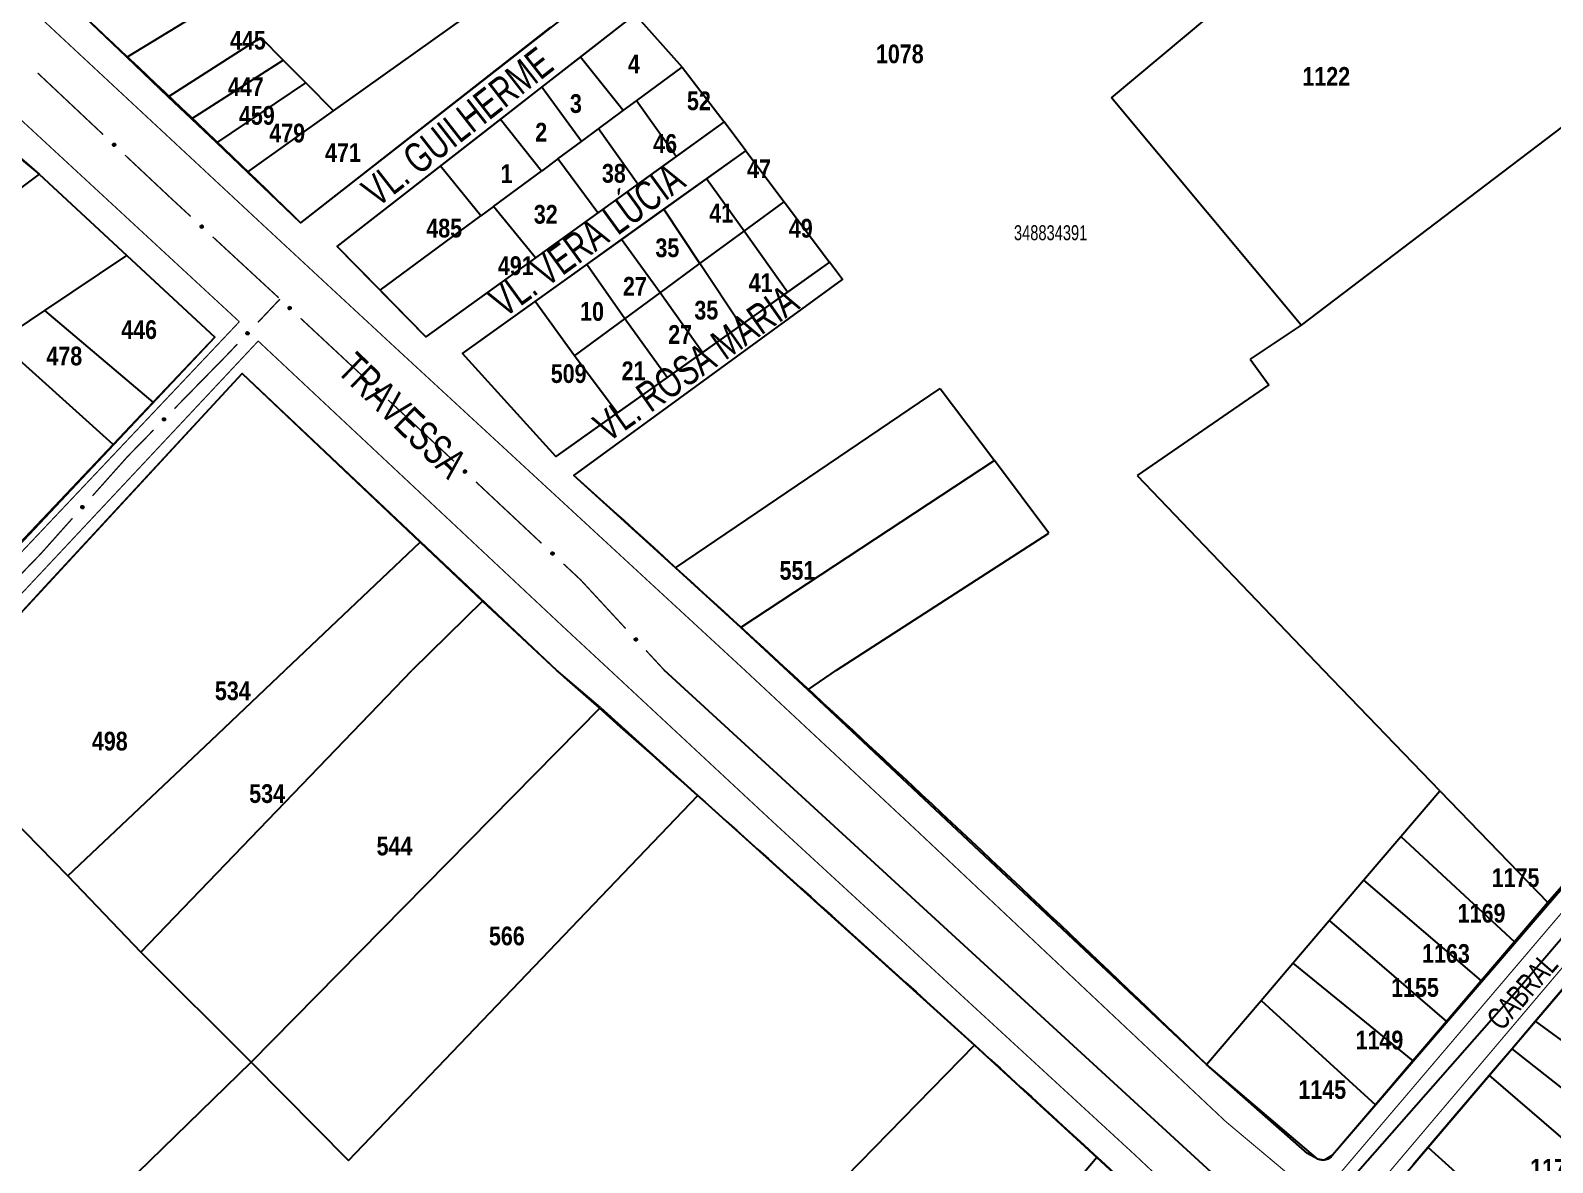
# Model space of a CAD drawing. Extents: x 200120 to 201962, y 4837541 to 4839252.
# Drawn here: x 200452.3 to 200655.5, y 4838680.1 to 4838831.1 of the extents above; entities that cross this region are included whole.
import ezdxf
from ezdxf.enums import TextEntityAlignment as Align

# ---------------------------------------------------------------- set-up
doc = ezdxf.new("R2010")
doc.units = 0
doc.header["$LTSCALE"] = 3
doc.header["$MEASUREMENT"] = 0
for name, color, linetype in [('CD-MALHA-LOTES', 40, 'CONTINUOUS'), ('CD_TXT_QUADRA', 7, 'CONTINUOUS'), ('RU-QUADRAS', 210, 'CONTINUOUS'), ('SV-EIXO-RUA-PAV', 20, 'CONTINUOUS'), ('SV-RUA-PAVIM-S-GUIA-C-GUIA', 7, 'CONTINUOUS'), ('SV-TXT-RUA-N-PAV-S-GUIA-C-GUIA', 7, 'CONTINUOUS'), ('SV-TXT-RUA-PAV-S-GUIA-C-GUIA', 7, 'CONTINUOUS'), ('Th_NmrPort', 1, 'CONTINUOUS')]:
    doc.layers.add(name, color=color, linetype=linetype)
doc.styles.add('3488-34-2D_TXTB$0$ARIAL', font='ARIAL.TTF')
doc.styles.add('ARIAL', font='ARIAL.TTF')
doc.styles.get("Standard").update_dxf_attribs({"font": 'swisscbo.ttf'})

msp = doc.modelspace()

# ---------------------------------------------------------------- linework, layer by layer
at = {"layer": 'CD-MALHA-LOTES'}
for p, q in [((200596.6, 4838822.17), (200641.85, 4838859.92)), ((200465.19, 4838827.56), (200482.24, 4838838)), ((200677.23, 4838833.88), (200621.91, 4838791.81)), ((200465.19, 4838827.56), (200459.56, 4838832.93)), ((200521.73, 4838831.56), (200488.36, 4838805.48)), ((200492.77, 4838820.42), (200510.33, 4838832.93)), ((200525.72, 4838827.58), (200533.03, 4838833.27)), ((200533.03, 4838833.27), (200539.29, 4838826.26)), ((200470.71, 4838822.3), (200483.04, 4838830.21)), ((200483.04, 4838830.21), (200486.04, 4838827.19)), ((200470.71, 4838822.3), (200465.19, 4838827.56)), ((200520.57, 4838823.58), (200525.72, 4838827.58)), ((200531.44, 4838820.45), (200525.72, 4838827.58)), ((200473.79, 4838819.37), (200486.04, 4838827.19)), ((200486.04, 4838827.19), (200489.07, 4838824.14)), ((200533.22, 4838821.77), (200539.29, 4838826.26)), ((200539.29, 4838826.26), (200544.91, 4838818.94)), ((200477.19, 4838816.13), (200489.07, 4838824.14)), ((200489.07, 4838824.14), (200492.77, 4838820.42)), ((200515.04, 4838819.27), (200520.57, 4838823.58)), ((200525.86, 4838816.33), (200520.57, 4838823.58)), ((200473.79, 4838819.37), (200470.71, 4838822.3)), ((200531.44, 4838820.45), (200533.22, 4838821.77)), ((200538.5, 4838814.32), (200533.22, 4838821.77)), ((200621.91, 4838791.81), (200596.6, 4838822.17)), ((200477.19, 4838816.13), (200473.79, 4838819.37)), ((200481.28, 4838812.23), (200492.77, 4838820.42)), ((200507.05, 4838813.05), (200515.04, 4838819.27)), ((200520.52, 4838812.38), (200515.04, 4838819.27)), ((200528.13, 4838818.01), (200531.44, 4838820.45)), ((200446.72, 4838817.81), (200453.47, 4838811.96)), ((200525.86, 4838816.33), (200528.13, 4838818.01)), ((200533.38, 4838810.64), (200528.13, 4838818.01)), ((200544.91, 4838818.94), (200538.5, 4838814.32)), ((200547.8, 4838815.1), (200544.91, 4838818.94)), ((200481.28, 4838812.23), (200477.19, 4838816.13)), ((200522.72, 4838814.01), (200525.86, 4838816.33)), ((200542.55, 4838811.35), (200547.8, 4838815.1)), ((200547.8, 4838815.1), (200552.91, 4838808.29)), ((200493.26, 4838802.33), (200507.05, 4838813.05)), ((200512.44, 4838806.41), (200507.05, 4838813.05)), ((200522.72, 4838814.01), (200520.52, 4838812.38)), ((200528.06, 4838806.8), (200522.72, 4838814.01)), ((200538.5, 4838814.32), (200533.38, 4838810.64)), ((200453.47, 4838811.96), (200429.74, 4838794.29)), ((200453.47, 4838811.96), (200465.16, 4838801.12)), ((200488.36, 4838805.48), (200481.28, 4838812.23)), ((200514.1, 4838807.64), (200520.52, 4838812.38)), ((200536.87, 4838807.28), (200542.55, 4838811.35)), ((200547.56, 4838804.36), (200542.55, 4838811.35)), ((200533.38, 4838810.64), (200528.06, 4838806.8)), ((200514.1, 4838807.64), (200512.44, 4838806.41)), ((200519.72, 4838800.79), (200514.1, 4838807.64)), ((200531.22, 4838803.24), (200536.87, 4838807.28)), ((200541.66, 4838800.02), (200536.87, 4838807.28)), ((200547.56, 4838804.36), (200552.91, 4838808.29)), ((200552.91, 4838808.29), (200558.98, 4838800.2)), ((200498.99, 4838796.47), (200512.44, 4838806.41)), ((200528.06, 4838806.8), (200519.72, 4838800.79)), ((200526.56, 4838799.9), (200531.22, 4838803.24)), ((200536.38, 4838796.14), (200531.22, 4838803.24)), ((200541.66, 4838800.02), (200547.56, 4838804.36)), ((200553.35, 4838796.21), (200547.56, 4838804.36)), ((200454.25, 4838793.79), (200465.16, 4838801.12)), ((200465.16, 4838801.12), (200476.92, 4838790.21)), ((200498.99, 4838796.47), (200493.26, 4838802.33)), ((200519.72, 4838800.79), (200505.07, 4838790.24)), ((200519.67, 4838794.97), (200526.56, 4838799.9)), ((200531.64, 4838792.65), (200526.56, 4838799.9)), ((200536.38, 4838796.14), (200541.66, 4838800.02)), ((200547.15, 4838791.81), (200541.66, 4838800.02)), ((200558.98, 4838800.2), (200553.35, 4838796.21)), ((200560.69, 4838797.92), (200558.98, 4838800.2)), ((200524.85, 4838771.77), (200560.69, 4838797.92)), ((200505.07, 4838790.24), (200498.99, 4838796.47)), ((200509.98, 4838788.04), (200519.67, 4838794.97)), ((200524.92, 4838787.72), (200519.67, 4838794.97)), ((200531.64, 4838792.65), (200536.38, 4838796.14)), ((200542.01, 4838788.17), (200536.38, 4838796.14)), ((200553.35, 4838796.21), (200547.15, 4838791.81)), ((200448.03, 4838789.61), (200454.25, 4838793.79)), ((200468.71, 4838781.53), (200454.25, 4838793.79)), ((200524.92, 4838787.72), (200531.64, 4838792.65)), ((200537.31, 4838784.84), (200531.64, 4838792.65)), ((200547.15, 4838791.81), (200542.01, 4838788.17)), ((200621.91, 4838791.81), (200615.11, 4838787.27)), ((200463.35, 4838775.87), (200448.03, 4838789.61)), ((200476.92, 4838790.21), (200468.71, 4838781.53)), ((200522.43, 4838774.29), (200509.98, 4838788.04)), ((200530.61, 4838780.09), (200524.92, 4838787.72)), ((200542.01, 4838788.17), (200537.31, 4838784.84)), ((200615.11, 4838787.27), (200617.62, 4838783.86)), ((200454.33, 4838756.98), (200480.57, 4838785.34)), ((200480.57, 4838785.34), (200504.33, 4838762.85)), ((200537.31, 4838784.84), (200530.61, 4838780.09)), ((200538.39, 4838759.43), (200573.75, 4838783.38)), ((200573.75, 4838783.38), (200580.99, 4838773.73)), ((200617.62, 4838783.86), (200600.03, 4838771.73)), ((200468.71, 4838781.53), (200463.35, 4838775.87)), ((200530.61, 4838780.09), (200522.43, 4838774.29)), ((200463.35, 4838775.87), (200448.37, 4838760.05)), ((200580.99, 4838773.73), (200547.12, 4838751.46)), ((200588.25, 4838764.05), (200580.99, 4838773.73)), ((200538.39, 4838759.43), (200524.85, 4838771.77)), ((200600.03, 4838771.73), (200624.91, 4838745.75)), ((200504.33, 4838762.85), (200486.33, 4838745.75)), ((200504.33, 4838762.85), (200512.65, 4838754.97)), ((200559.91, 4838745.75), (200588.25, 4838764.05)), ((200547.12, 4838751.46), (200538.39, 4838759.43)), ((200443.94, 4838745.75), (200454.33, 4838756.98)), ((200512.65, 4838754.97), (200503.28, 4838745.75)), ((200512.65, 4838754.97), (200522.53, 4838745.75))]:
    msp.add_line(p, q, dxfattribs=at)
at = {"layer": 'CD-MALHA-LOTES', "linetype": 'Continuous'}
for p, q in [((200556.06, 4838743.14), (200547.12, 4838751.46)), ((200467.05, 4838708.15), (200503.28, 4838745.75)), ((200476.42, 4838736.37), (200486.33, 4838745.75)), ((200528.42, 4838740.79), (200522.53, 4838745.75)), ((200556.06, 4838743.14), (200559.91, 4838745.75)), ((200640.42, 4838729.66), (200624.91, 4838745.75)), ((200681.78, 4838745.75), (200654.87, 4838714.76)), ((200609.31, 4838693.14), (200556.06, 4838743.14)), ((200481.78, 4838693.46), (200528.42, 4838740.79)), ((200528.42, 4838740.79), (200541.41, 4838729.06)), ((200437.07, 4838738.92), (200457.32, 4838718.3)), ((200457.32, 4838718.3), (200476.42, 4838736.37)), ((200494.74, 4838680.33), (200541.41, 4838729.06)), ((200541.41, 4838729.06), (200578.34, 4838695.72)), ((200635.25, 4838723.58), (200640.42, 4838729.66)), ((200640.42, 4838729.66), (200654.87, 4838714.76)), ((200630.25, 4838717.72), (200635.25, 4838723.58)), ((200635.25, 4838723.58), (200650.39, 4838709.51)), ((200457.32, 4838718.3), (200467.05, 4838708.15)), ((200625.66, 4838712.34), (200630.25, 4838717.72)), ((200630.25, 4838717.72), (200645.96, 4838704.31)), ((200654.87, 4838714.76), (200650.39, 4838709.51)), ((200620.82, 4838706.66), (200625.66, 4838712.34)), ((200625.66, 4838712.34), (200641.32, 4838698.87)), ((200650.39, 4838709.51), (200645.96, 4838704.31)), ((200467.05, 4838708.15), (200481.78, 4838693.46)), ((200616.57, 4838701.67), (200620.82, 4838706.66)), ((200620.82, 4838706.66), (200636.84, 4838693.61)), ((200653.17, 4838698.94), (200659.9, 4838706.83)), ((200645.96, 4838704.31), (200641.32, 4838698.87)), ((200609.31, 4838693.14), (200616.57, 4838701.67)), ((200616.57, 4838701.67), (200631.87, 4838687.78)), ((200641.32, 4838698.87), (200636.84, 4838693.61)), ((200650.03, 4838695.25), (200653.17, 4838698.94)), ((200653.17, 4838698.94), (200671.26, 4838685.67)), ((200578.34, 4838695.72), (200561.09, 4838678.1)), ((200578.34, 4838695.72), (200594.67, 4838680.72)), ((200647.03, 4838691.73), (200650.03, 4838695.25)), ((200650.03, 4838695.25), (200667.9, 4838681.17)), ((200461.99, 4838674.24), (200481.78, 4838693.46)), ((200481.78, 4838693.46), (200494.74, 4838680.33)), ((200622.79, 4838681.26), (200609.31, 4838693.14)), ((200636.84, 4838693.61), (200631.87, 4838687.78)), ((200638.82, 4838682.11), (200647.03, 4838691.73)), ((200661.05, 4838679.61), (200647.03, 4838691.73)), ((200631.87, 4838687.78), (200626.11, 4838681.04)), ((200624.13, 4838680.5), (200622.79, 4838681.26)), ((200626.11, 4838681.04), (200625.01, 4838680.37)), ((200636.86, 4838679.78), (200638.82, 4838682.11)), ((200638.82, 4838682.11), (200651.57, 4838670.66)), ((200594.67, 4838680.72), (200572.87, 4838655.08)), ((200594.67, 4838680.72), (200602.25, 4838673.76)), ((200625.01, 4838680.37), (200624.13, 4838680.5))]:
    msp.add_line(p, q, dxfattribs=at)
at = {"layer": 'RU-QUADRAS', "color": 6, "linetype": 'Continuous'}
for points in [[(200617.42, 4838877.91), (200724.63, 4838798.92), (200724.72, 4838796.58), (200694.57, 4838760.55), (200626.11, 4838681.04, -0.361488), (200624.13, 4838680.5), (200609.31, 4838693.14, 0.007833), (200524.85, 4838771.77), (200560.69, 4838797.92), (200558.98, 4838800.2), (200522.43, 4838774.29), (200509.98, 4838788.04), (200547.8, 4838815.1), (200544.91, 4838818.94), (200505.07, 4838790.24), (200493.26, 4838802.33), (200533.03, 4838833.27)], [(200529.29, 4838837.46), (200488.36, 4838805.48, 0.015972), (200414.11, 4838873.56)]]:
    msp.add_lwpolyline(points, format="xyb", dxfattribs=at)
for points in [[(200284.19, 4838801.78), (200392.98, 4838868.94, -0.011025), (200443.21, 4838820.44), (200453.47, 4838811.96), (200476.92, 4838790.21), (200437.86, 4838748.76), (200427.27, 4838738.46), (200396.36, 4838704.9), (200372.99, 4838682.08), (200362.76, 4838692.13), (200426.27, 4838761.28), (200424.87, 4838762.68), (200391.76, 4838727.71, -0.025968), (200361.45, 4838698.38), (200347.03, 4838713.99), (200345.96, 4838713.39), (200339.15, 4838725.64), (200338.34, 4838725.48, 0.010091)], [(200632.06, 4838674.11), (200731.82, 4838791.28), (200734.85, 4838791.75), (200771.59, 4838765.35), (200772.35, 4838761.28), (200751.25, 4838681.99), (200750.08, 4838682.55), (200723.73, 4838598.57), (200720.53, 4838589.69, -0.370915), (200718.83, 4838589.9), (200664.17, 4838642.77), (200711.14, 4838692.17), (200707.15, 4838695.58), (200660.42, 4838645.76), (200644.79, 4838659.93), (200643.12, 4838658.43), (200639.57, 4838662.03), (200641.12, 4838663.79), (200632.56, 4838671.61)], [(200375.35, 4838675.98), (200443.94, 4838745.75), (200480.57, 4838785.34), (200522.53, 4838745.75, -0.006018), (200612.4, 4838664.44), (200562.19, 4838605.76), (200557.52, 4838609.32), (200546.63, 4838596.15, 0.025452), (200506.69, 4838630.97), (200502.73, 4838626.16), (200514, 4838616.62), (200465.83, 4838559.74, -0.040279), (200445.74, 4838588.33, -0.022996), (200415.2, 4838628.06, -0.012324)]]:
    msp.add_lwpolyline(points, format="xyb", close=True, dxfattribs=at)
at = {"layer": 'SV-EIXO-RUA-PAV', "const_width": 0.18}
for points in [[(200453.27, 4838825.47), (200462.01, 4838817.25)], [(200464.93, 4838814.51), (200470.76, 4838809.04)], [(200470.76, 4838809.04), (200470.83, 4838808.97)], [(200470.83, 4838808.97), (200473.7, 4838806.32)], [(200476.63, 4838803.61), (200485.45, 4838795.46)], [(200482.66, 4838792.17), (200485.41, 4838795.08)], [(200485.41, 4838795.08), (200485.62, 4838795.3)], [(200488.37, 4838792.73), (200497.15, 4838784.55)], [(200478.55, 4838787.84), (200479.91, 4838789.27)], [(200471.53, 4838780.67), (200478.53, 4838787.82)], [(200478.53, 4838787.82), (200478.55, 4838787.84)], [(200500.07, 4838781.82), (200508.12, 4838774.32)], [(200465.39, 4838774.4), (200468.74, 4838777.82)], [(200465.24, 4838774.24), (200465.39, 4838774.4)], [(200508.12, 4838774.32), (200508.44, 4838774.02)], [(200460.58, 4838769.02), (200465.24, 4838774.24)], [(200508.44, 4838774.02), (200508.85, 4838773.64)], [(200511.77, 4838770.9), (200520.53, 4838762.7)], [(200453.63, 4838761.24), (200457.91, 4838766.03)], [(200449.75, 4838757.24), (200453.23, 4838760.83)], [(200453.23, 4838760.83), (200453.63, 4838761.24)], [(200523.45, 4838759.97), (200525.64, 4838757.92)], [(200525.64, 4838757.92), (200525.74, 4838757.83)], [(200525.74, 4838757.83), (200531.76, 4838751.32)], [(200534.48, 4838748.39), (200536.52, 4838746.19)], [(200536.52, 4838746.19), (200536.92, 4838745.75)]]:
    msp.add_lwpolyline(points, dxfattribs=at)
at = {"layer": 'SV-EIXO-RUA-PAV'}
for points in [[(200463.44, 4838816.06), (200463.49, 4838816.06), (200463.53, 4838816.06), (200463.57, 4838816.04), (200463.59, 4838816.02), (200463.62, 4838815.99), (200463.63, 4838815.96), (200463.65, 4838815.92), (200463.65, 4838815.87), (200463.64, 4838815.83), (200463.62, 4838815.79), (200463.6, 4838815.77), (200463.58, 4838815.74), (200463.54, 4838815.73), (200463.5, 4838815.71), (200463.45, 4838815.71), (200463.41, 4838815.72), (200463.38, 4838815.74), (200463.35, 4838815.76), (200463.33, 4838815.79), (200463.31, 4838815.82), (200463.3, 4838815.86), (200463.3, 4838815.91), (200463.3, 4838815.95), (200463.32, 4838815.98), (200463.34, 4838816.01), (200463.37, 4838816.03), (200463.4, 4838816.05), (200463.44, 4838816.06)], [(200475.13, 4838805.14), (200475.18, 4838805.14), (200475.23, 4838805.14), (200475.26, 4838805.12), (200475.29, 4838805.1), (200475.31, 4838805.07), (200475.33, 4838805.04), (200475.34, 4838805), (200475.34, 4838804.95), (200475.33, 4838804.91), (200475.32, 4838804.87), (200475.3, 4838804.85), (200475.27, 4838804.82), (200475.24, 4838804.81), (200475.2, 4838804.79), (200475.15, 4838804.79), (200475.11, 4838804.8), (200475.07, 4838804.82), (200475.05, 4838804.84), (200475.02, 4838804.87), (200475, 4838804.9), (200474.99, 4838804.94), (200474.99, 4838804.99), (200475, 4838805.03), (200475.01, 4838805.06), (200475.04, 4838805.09), (200475.06, 4838805.11), (200475.09, 4838805.13), (200475.13, 4838805.14)], [(200486.88, 4838794.28), (200486.93, 4838794.28), (200486.97, 4838794.27), (200487, 4838794.25), (200487.03, 4838794.23), (200487.05, 4838794.2), (200487.07, 4838794.17), (200487.08, 4838794.13), (200487.09, 4838794.08), (200487.08, 4838794.04), (200487.06, 4838794.01), (200487.04, 4838793.98), (200487.01, 4838793.96), (200486.98, 4838793.94), (200486.94, 4838793.93), (200486.89, 4838793.93), (200486.85, 4838793.93), (200486.82, 4838793.95), (200486.79, 4838793.97), (200486.77, 4838794), (200486.75, 4838794.03), (200486.74, 4838794.07), (200486.73, 4838794.12), (200486.74, 4838794.16), (200486.76, 4838794.19), (200486.78, 4838794.22), (200486.81, 4838794.25), (200486.84, 4838794.27), (200486.88, 4838794.28)], [(200481.1, 4838790.69), (200481.1, 4838790.74), (200481.11, 4838790.79), (200481.13, 4838790.82), (200481.15, 4838790.84), (200481.18, 4838790.87), (200481.21, 4838790.89), (200481.25, 4838790.9), (200481.3, 4838790.9), (200481.34, 4838790.89), (200481.37, 4838790.87), (200481.4, 4838790.85), (200481.42, 4838790.83), (200481.44, 4838790.79), (200481.45, 4838790.75), (200481.45, 4838790.7), (200481.45, 4838790.66), (200481.43, 4838790.63), (200481.41, 4838790.6), (200481.38, 4838790.58), (200481.35, 4838790.56), (200481.31, 4838790.55), (200481.26, 4838790.55), (200481.22, 4838790.56), (200481.18, 4838790.57), (200481.16, 4838790.6), (200481.13, 4838790.62), (200481.11, 4838790.65), (200481.1, 4838790.69)], [(200498.58, 4838783.36), (200498.63, 4838783.37), (200498.67, 4838783.36), (200498.71, 4838783.34), (200498.73, 4838783.32), (200498.76, 4838783.29), (200498.77, 4838783.26), (200498.79, 4838783.22), (200498.79, 4838783.17), (200498.78, 4838783.13), (200498.76, 4838783.1), (200498.74, 4838783.07), (200498.72, 4838783.05), (200498.68, 4838783.03), (200498.64, 4838783.02), (200498.59, 4838783.01), (200498.55, 4838783.02), (200498.52, 4838783.04), (200498.49, 4838783.06), (200498.47, 4838783.09), (200498.45, 4838783.12), (200498.44, 4838783.16), (200498.44, 4838783.21), (200498.44, 4838783.25), (200498.46, 4838783.28), (200498.48, 4838783.31), (200498.51, 4838783.33), (200498.54, 4838783.35), (200498.58, 4838783.36)], [(200469.96, 4838779.22), (200469.95, 4838779.27), (200469.96, 4838779.31), (200469.98, 4838779.34), (200470, 4838779.37), (200470.03, 4838779.39), (200470.06, 4838779.41), (200470.1, 4838779.42), (200470.15, 4838779.42), (200470.19, 4838779.41), (200470.23, 4838779.4), (200470.26, 4838779.37), (200470.28, 4838779.35), (200470.29, 4838779.31), (200470.31, 4838779.27), (200470.31, 4838779.22), (200470.3, 4838779.18), (200470.28, 4838779.15), (200470.26, 4838779.12), (200470.23, 4838779.1), (200470.2, 4838779.08), (200470.16, 4838779.07), (200470.11, 4838779.07), (200470.07, 4838779.08), (200470.03, 4838779.1), (200470.01, 4838779.12), (200469.98, 4838779.15), (200469.97, 4838779.18), (200469.96, 4838779.22)], [(200510.28, 4838772.45), (200510.33, 4838772.45), (200510.37, 4838772.44), (200510.4, 4838772.43), (200510.43, 4838772.4), (200510.45, 4838772.38), (200510.47, 4838772.35), (200510.48, 4838772.31), (200510.49, 4838772.26), (200510.48, 4838772.21), (200510.46, 4838772.18), (200510.44, 4838772.15), (200510.41, 4838772.13), (200510.38, 4838772.11), (200510.34, 4838772.1), (200510.29, 4838772.1), (200510.25, 4838772.11), (200510.22, 4838772.12), (200510.19, 4838772.15), (200510.17, 4838772.17), (200510.15, 4838772.2), (200510.14, 4838772.24), (200510.13, 4838772.29), (200510.14, 4838772.34), (200510.16, 4838772.37), (200510.18, 4838772.39), (200510.21, 4838772.42), (200510.24, 4838772.44), (200510.28, 4838772.45)], [(200459.07, 4838767.49), (200459.07, 4838767.54), (200459.07, 4838767.58), (200459.09, 4838767.62), (200459.11, 4838767.64), (200459.14, 4838767.67), (200459.17, 4838767.69), (200459.21, 4838767.7), (200459.26, 4838767.7), (200459.3, 4838767.69), (200459.33, 4838767.68), (200459.36, 4838767.66), (200459.39, 4838767.63), (200459.4, 4838767.6), (200459.42, 4838767.56), (200459.42, 4838767.51), (200459.41, 4838767.47), (200459.4, 4838767.44), (200459.37, 4838767.41), (200459.35, 4838767.38), (200459.32, 4838767.37), (200459.28, 4838767.35), (200459.23, 4838767.35), (200459.19, 4838767.36), (200459.15, 4838767.37), (200459.13, 4838767.4), (200459.1, 4838767.42), (200459.08, 4838767.45), (200459.07, 4838767.49)], [(200521.96, 4838761.52), (200522.01, 4838761.52), (200522.05, 4838761.51), (200522.09, 4838761.49), (200522.11, 4838761.47), (200522.14, 4838761.44), (200522.15, 4838761.41), (200522.17, 4838761.37), (200522.17, 4838761.32), (200522.16, 4838761.28), (200522.14, 4838761.25), (200522.12, 4838761.22), (200522.1, 4838761.2), (200522.06, 4838761.18), (200522.02, 4838761.17), (200521.97, 4838761.17), (200521.93, 4838761.17), (200521.9, 4838761.19), (200521.87, 4838761.21), (200521.85, 4838761.24), (200521.83, 4838761.27), (200521.82, 4838761.31), (200521.82, 4838761.36), (200521.82, 4838761.4), (200521.84, 4838761.43), (200521.86, 4838761.46), (200521.89, 4838761.49), (200521.92, 4838761.51), (200521.96, 4838761.52)], [(200533.1, 4838750.03), (200533.15, 4838750.03), (200533.2, 4838750.02), (200533.23, 4838750), (200533.25, 4838749.98), (200533.27, 4838749.95), (200533.29, 4838749.92), (200533.3, 4838749.88), (200533.3, 4838749.83), (200533.28, 4838749.79), (200533.27, 4838749.75), (200533.24, 4838749.73), (200533.21, 4838749.71), (200533.18, 4838749.69), (200533.14, 4838749.68), (200533.09, 4838749.68), (200533.05, 4838749.7), (200533.02, 4838749.72), (200532.99, 4838749.74), (200532.97, 4838749.77), (200532.95, 4838749.8), (200532.95, 4838749.84), (200532.95, 4838749.89), (200532.96, 4838749.93), (200532.98, 4838749.96), (200533, 4838749.99), (200533.03, 4838750.01), (200533.06, 4838750.03), (200533.1, 4838750.03)]]:
    msp.add_lwpolyline(points, close=True, dxfattribs=at)
for points in [[(200463.3, 4838815.95), (200463.58, 4838815.74)], [(200463.3, 4838815.93), (200463.55, 4838815.74)], [(200463.3, 4838815.91), (200463.54, 4838815.73)], [(200463.3, 4838815.88), (200463.52, 4838815.72)], [(200463.3, 4838815.86), (200463.5, 4838815.71)], [(200463.31, 4838815.96), (200463.59, 4838815.76)], [(200463.31, 4838815.84), (200463.47, 4838815.72)], [(200463.31, 4838815.82), (200463.45, 4838815.71)], [(200463.32, 4838815.98), (200463.6, 4838815.77)], [(200463.32, 4838815.8), (200463.43, 4838815.72)], [(200463.33, 4838815.99), (200463.61, 4838815.78)], [(200463.33, 4838815.79), (200463.41, 4838815.72)], [(200463.34, 4838816.01), (200463.62, 4838815.79)], [(200463.36, 4838816.02), (200463.63, 4838815.82)], [(200463.37, 4838816.03), (200463.64, 4838815.83)], [(200463.39, 4838816.04), (200463.64, 4838815.85)], [(200463.4, 4838816.05), (200463.65, 4838815.87)], [(200463.42, 4838816.06), (200463.64, 4838815.9)], [(200463.44, 4838816.06), (200463.65, 4838815.92)], [(200463.47, 4838816.06), (200463.63, 4838815.94)], [(200463.49, 4838816.06), (200463.63, 4838815.96)], [(200463.52, 4838816.06), (200463.62, 4838815.98)], [(200463.53, 4838816.06), (200463.62, 4838815.99)], [(200474.99, 4838805), (200475.25, 4838804.82)], [(200474.99, 4838804.99), (200475.24, 4838804.81)], [(200474.99, 4838804.96), (200475.21, 4838804.8)], [(200474.99, 4838804.94), (200475.2, 4838804.79)], [(200475, 4838805.03), (200475.27, 4838804.82)], [(200475, 4838804.91), (200475.17, 4838804.8)], [(200475, 4838804.9), (200475.15, 4838804.79)], [(200475.01, 4838805.06), (200475.3, 4838804.85)], [(200475.01, 4838805.04), (200475.28, 4838804.84)], [(200475.02, 4838804.88), (200475.12, 4838804.8)], [(200475.03, 4838805.07), (200475.3, 4838804.86)], [(200475.04, 4838805.09), (200475.32, 4838804.87)], [(200475.05, 4838805.1), (200475.32, 4838804.9)], [(200475.06, 4838805.11), (200475.33, 4838804.91)], [(200475.08, 4838805.12), (200475.33, 4838804.93)], [(200475.09, 4838805.13), (200475.34, 4838804.95)], [(200475.11, 4838805.13), (200475.34, 4838804.98)], [(200475.13, 4838805.14), (200475.34, 4838805)], [(200475.16, 4838805.14), (200475.33, 4838805.02)], [(200475.18, 4838805.14), (200475.33, 4838805.04)], [(200475.21, 4838805.14), (200475.31, 4838805.06)], [(200475.23, 4838805.14), (200475.31, 4838805.07)], [(200475.02, 4838804.87), (200475.11, 4838804.8)], [(200486.73, 4838794.12), (200486.98, 4838793.94)], [(200486.74, 4838794.16), (200487.01, 4838793.96)], [(200486.74, 4838794.14), (200486.99, 4838793.95)], [(200486.74, 4838794.09), (200486.96, 4838793.94)], [(200486.74, 4838794.07), (200486.94, 4838793.93)], [(200486.75, 4838794.18), (200487.02, 4838793.97)], [(200486.75, 4838794.05), (200486.91, 4838793.93)], [(200486.75, 4838794.03), (200486.89, 4838793.93)], [(200486.76, 4838794.19), (200487.04, 4838793.98)], [(200486.76, 4838794.01), (200486.87, 4838793.93)], [(200486.77, 4838794.21), (200487.05, 4838793.99)], [(200486.77, 4838794), (200486.85, 4838793.93)], [(200486.78, 4838794.22), (200487.06, 4838794.01)], [(200486.8, 4838794.23), (200487.07, 4838794.03)], [(200486.81, 4838794.25), (200487.08, 4838794.04)], [(200486.83, 4838794.25), (200487.08, 4838794.07)], [(200486.84, 4838794.27), (200487.09, 4838794.08)], [(200486.86, 4838794.27), (200487.08, 4838794.11)], [(200486.88, 4838794.28), (200487.08, 4838794.13)], [(200486.91, 4838794.28), (200487.07, 4838794.16)], [(200486.93, 4838794.28), (200487.07, 4838794.17)], [(200486.95, 4838794.27), (200487.06, 4838794.19)], [(200486.97, 4838794.27), (200487.05, 4838794.2)], [(200481.1, 4838790.69), (200481.25, 4838790.9)], [(200481.1, 4838790.74), (200481.21, 4838790.89)], [(200481.1, 4838790.72), (200481.22, 4838790.89)], [(200481.11, 4838790.65), (200481.3, 4838790.9)], [(200481.11, 4838790.67), (200481.27, 4838790.9)], [(200481.11, 4838790.79), (200481.18, 4838790.87)], [(200481.11, 4838790.77), (200481.19, 4838790.87)], [(200481.13, 4838790.62), (200481.34, 4838790.89)], [(200481.13, 4838790.64), (200481.31, 4838790.89)], [(200481.15, 4838790.61), (200481.35, 4838790.88)], [(200481.16, 4838790.6), (200481.37, 4838790.87)], [(200481.17, 4838790.59), (200481.39, 4838790.86)], [(200481.18, 4838790.57), (200481.4, 4838790.85)], [(200481.2, 4838790.57), (200481.41, 4838790.84)], [(200481.22, 4838790.56), (200481.42, 4838790.83)], [(200481.24, 4838790.55), (200481.43, 4838790.8)], [(200481.26, 4838790.55), (200481.44, 4838790.79)], [(200481.28, 4838790.55), (200481.44, 4838790.77)], [(200481.31, 4838790.55), (200481.45, 4838790.75)], [(200481.33, 4838790.56), (200481.45, 4838790.72)], [(200481.35, 4838790.56), (200481.45, 4838790.7)], [(200481.36, 4838790.57), (200481.45, 4838790.68)], [(200481.38, 4838790.58), (200481.45, 4838790.66)], [(200498.44, 4838783.25), (200498.72, 4838783.05)], [(200498.44, 4838783.23), (200498.69, 4838783.04)], [(200498.44, 4838783.21), (200498.68, 4838783.03)], [(200498.44, 4838783.18), (200498.66, 4838783.02)], [(200498.44, 4838783.16), (200498.64, 4838783.02)], [(200498.45, 4838783.26), (200498.73, 4838783.06)], [(200498.45, 4838783.14), (200498.61, 4838783.02)], [(200498.45, 4838783.12), (200498.59, 4838783.01)], [(200498.46, 4838783.28), (200498.74, 4838783.07)], [(200498.46, 4838783.1), (200498.57, 4838783.02)], [(200498.47, 4838783.29), (200498.75, 4838783.08)], [(200498.47, 4838783.09), (200498.55, 4838783.02)], [(200498.48, 4838783.31), (200498.76, 4838783.1)], [(200498.5, 4838783.32), (200498.77, 4838783.12)], [(200498.51, 4838783.33), (200498.78, 4838783.13)], [(200498.53, 4838783.34), (200498.78, 4838783.15)], [(200498.54, 4838783.35), (200498.79, 4838783.17)], [(200498.56, 4838783.36), (200498.78, 4838783.2)], [(200498.58, 4838783.36), (200498.79, 4838783.22)], [(200498.61, 4838783.36), (200498.77, 4838783.25)], [(200498.63, 4838783.37), (200498.77, 4838783.26)], [(200498.65, 4838783.36), (200498.76, 4838783.28)], [(200498.67, 4838783.36), (200498.76, 4838783.29)], [(200469.95, 4838779.27), (200470.06, 4838779.41)], [(200469.96, 4838779.22), (200470.1, 4838779.42)], [(200469.96, 4838779.2), (200470.13, 4838779.42)], [(200469.96, 4838779.25), (200470.08, 4838779.41)], [(200469.96, 4838779.31), (200470.03, 4838779.39)], [(200469.96, 4838779.29), (200470.04, 4838779.39)], [(200469.97, 4838779.18), (200470.15, 4838779.42)], [(200469.98, 4838779.15), (200470.19, 4838779.41)], [(200469.98, 4838779.17), (200470.17, 4838779.41)], [(200470, 4838779.14), (200470.21, 4838779.4)], [(200470.01, 4838779.12), (200470.23, 4838779.4)], [(200470.02, 4838779.11), (200470.24, 4838779.38)], [(200470.03, 4838779.1), (200470.26, 4838779.37)], [(200470.05, 4838779.09), (200470.26, 4838779.36)], [(200470.07, 4838779.08), (200470.28, 4838779.35)], [(200470.09, 4838779.08), (200470.28, 4838779.33)], [(200470.11, 4838779.07), (200470.29, 4838779.31)], [(200470.13, 4838779.07), (200470.3, 4838779.29)], [(200470.16, 4838779.07), (200470.31, 4838779.27)], [(200470.18, 4838779.08), (200470.3, 4838779.24)], [(200470.2, 4838779.08), (200470.31, 4838779.22)], [(200470.22, 4838779.09), (200470.3, 4838779.2)], [(200470.23, 4838779.1), (200470.3, 4838779.18)], [(200510.16, 4838772.37), (200510.44, 4838772.15)], [(200510.17, 4838772.38), (200510.45, 4838772.17)], [(200510.18, 4838772.39), (200510.46, 4838772.18)], [(200510.2, 4838772.4), (200510.47, 4838772.2)], [(200510.21, 4838772.42), (200510.48, 4838772.21)], [(200510.23, 4838772.42), (200510.48, 4838772.24)], [(200510.24, 4838772.44), (200510.49, 4838772.26)], [(200510.26, 4838772.44), (200510.48, 4838772.28)], [(200510.28, 4838772.45), (200510.48, 4838772.31)], [(200510.31, 4838772.45), (200510.47, 4838772.33)], [(200510.33, 4838772.45), (200510.47, 4838772.35)], [(200510.35, 4838772.45), (200510.46, 4838772.37)], [(200510.37, 4838772.44), (200510.45, 4838772.38)], [(200510.13, 4838772.29), (200510.38, 4838772.11)], [(200510.14, 4838772.34), (200510.41, 4838772.13)], [(200510.14, 4838772.31), (200510.39, 4838772.12)], [(200510.14, 4838772.27), (200510.36, 4838772.11)], [(200510.14, 4838772.24), (200510.34, 4838772.1)], [(200510.15, 4838772.35), (200510.42, 4838772.14)], [(200510.15, 4838772.22), (200510.31, 4838772.1)], [(200510.15, 4838772.2), (200510.29, 4838772.1)], [(200510.16, 4838772.19), (200510.27, 4838772.11)], [(200510.17, 4838772.17), (200510.25, 4838772.11)], [(200459.07, 4838767.49), (200459.21, 4838767.7)], [(200459.07, 4838767.54), (200459.17, 4838767.69)], [(200459.07, 4838767.52), (200459.18, 4838767.69)], [(200459.07, 4838767.58), (200459.14, 4838767.67)], [(200459.07, 4838767.57), (200459.15, 4838767.67)], [(200459.08, 4838767.45), (200459.26, 4838767.7)], [(200459.08, 4838767.47), (200459.23, 4838767.7)], [(200459.09, 4838767.44), (200459.27, 4838767.7)], [(200459.1, 4838767.42), (200459.3, 4838767.69)], [(200459.12, 4838767.41), (200459.31, 4838767.68)], [(200459.13, 4838767.4), (200459.33, 4838767.68)], [(200459.14, 4838767.39), (200459.35, 4838767.67)], [(200459.15, 4838767.37), (200459.36, 4838767.66)], [(200459.17, 4838767.37), (200459.37, 4838767.64)], [(200459.19, 4838767.36), (200459.39, 4838767.63)], [(200459.21, 4838767.36), (200459.39, 4838767.61)], [(200459.23, 4838767.35), (200459.4, 4838767.6)], [(200459.25, 4838767.36), (200459.41, 4838767.58)], [(200459.28, 4838767.35), (200459.42, 4838767.56)], [(200459.3, 4838767.36), (200459.41, 4838767.53)], [(200459.32, 4838767.37), (200459.42, 4838767.51)], [(200459.33, 4838767.38), (200459.41, 4838767.49)], [(200459.35, 4838767.38), (200459.41, 4838767.47)], [(200521.82, 4838761.4), (200522.1, 4838761.2)], [(200521.82, 4838761.38), (200522.08, 4838761.19)], [(200521.82, 4838761.36), (200522.06, 4838761.18)], [(200521.82, 4838761.33), (200522.04, 4838761.18)], [(200521.82, 4838761.31), (200522.02, 4838761.17)], [(200521.83, 4838761.29), (200521.99, 4838761.17)], [(200521.83, 4838761.27), (200521.97, 4838761.17)], [(200521.84, 4838761.43), (200522.12, 4838761.22)], [(200521.84, 4838761.42), (200522.11, 4838761.21)], [(200521.84, 4838761.25), (200521.95, 4838761.17)], [(200521.85, 4838761.45), (200522.13, 4838761.23)], [(200521.85, 4838761.24), (200521.93, 4838761.17)], [(200521.86, 4838761.46), (200522.14, 4838761.25)], [(200521.88, 4838761.47), (200522.15, 4838761.27)], [(200521.89, 4838761.49), (200522.16, 4838761.28)], [(200521.91, 4838761.49), (200522.16, 4838761.31)], [(200521.92, 4838761.51), (200522.17, 4838761.32)], [(200521.94, 4838761.51), (200522.16, 4838761.35)], [(200521.96, 4838761.52), (200522.17, 4838761.37)], [(200521.99, 4838761.52), (200522.16, 4838761.4)], [(200522.01, 4838761.52), (200522.15, 4838761.41)], [(200522.04, 4838761.51), (200522.14, 4838761.43)], [(200522.05, 4838761.51), (200522.14, 4838761.44)], [(200533.03, 4838750.01), (200533.28, 4838749.79)], [(200533.05, 4838750.02), (200533.29, 4838749.81)], [(200533.06, 4838750.03), (200533.3, 4838749.83)], [(200533.08, 4838750.03), (200533.29, 4838749.85)], [(200533.1, 4838750.03), (200533.3, 4838749.88)], [(200533.13, 4838750.03), (200533.29, 4838749.9)], [(200533.15, 4838750.03), (200533.29, 4838749.92)], [(200533.18, 4838750.03), (200533.27, 4838749.94)], [(200533.2, 4838750.02), (200533.27, 4838749.95)], [(200532.95, 4838749.91), (200533.19, 4838749.7)], [(200532.95, 4838749.89), (200533.18, 4838749.69)], [(200532.95, 4838749.86), (200533.16, 4838749.69)], [(200532.95, 4838749.84), (200533.14, 4838749.68)], [(200532.95, 4838749.8), (200533.09, 4838749.68)], [(200532.96, 4838749.93), (200533.21, 4838749.71)], [(200532.96, 4838749.82), (200533.11, 4838749.69)], [(200532.97, 4838749.94), (200533.23, 4838749.72)], [(200532.97, 4838749.78), (200533.06, 4838749.69)], [(200532.97, 4838749.77), (200533.05, 4838749.7)], [(200532.98, 4838749.96), (200533.24, 4838749.73)], [(200532.99, 4838749.97), (200533.25, 4838749.74)], [(200533, 4838749.99), (200533.27, 4838749.75)], [(200533.02, 4838750), (200533.27, 4838749.78)], [(200687.25, 4838745.75), (200650.59, 4838702.78), (200620.72, 4838668.87), (200598.65, 4838641.99), (200576.58, 4838615.25), (200560.88, 4838598.16), (200557.93, 4838600.23), (200547.6, 4838587.84), (200535.21, 4838571.31), (200523.4, 4838558.33), (200521.04, 4838555.37), (200521.04, 4838550.36), (200509.83, 4838536.78), (200490.5, 4838514.8), (200473.09, 4838494.44), (200443.28, 4838458.88), (200417.9, 4838428.78), (200384.71, 4838390.12)], [(200807.47, 4838502.79), (200720.98, 4838576.26), (200655.73, 4838636.37), (200620.72, 4838668.87), (200536.92, 4838745.75)]]:
    msp.add_lwpolyline(points, dxfattribs=at)
at = {"layer": 'SV-RUA-PAVIM-S-GUIA-C-GUIA', "const_width": 0.15}
for points in [[(200483.28, 4838805.25), (200442.01, 4838843.66)], [(200474.35, 4838797.67), (200447.51, 4838822.48)], [(200491.58, 4838797.55), (200483.28, 4838805.25)], [(200480.19, 4838792.27), (200474.35, 4838797.67)], [(200500.93, 4838788.89), (200491.58, 4838797.55)], [(200436.19, 4838745.75), (200480.19, 4838792.27)], [(200441.53, 4838745.75), (200482.71, 4838789.69), (200523.6, 4838751.39), (200529.68, 4838745.75)], [(200547.68, 4838745.75), (200500.93, 4838788.89)], [(200529.68, 4838745.75), (200551.23, 4838725.69), (200599.74, 4838681.07), (200613.75, 4838667.86), (200614.22, 4838666.45), (200614.21, 4838665.35), (200613.59, 4838663.71), (200612.34, 4838662.62), (200570.26, 4838611.99)], [(200547.68, 4838745.75), (200571.07, 4838723.93), (200611.83, 4838685.55), (200622.18, 4838676.87), (200623.03, 4838676.48), (200624.25, 4838676.5), (200625.63, 4838677.16), (200626.69, 4838678.13), (200684.25, 4838745.75)], [(200690.39, 4838745.75), (200629.76, 4838674.16), (200628.97, 4838672.41), (200628.96, 4838671.06), (200629.05, 4838669.91), (200629.91, 4838668.8), (200657.23, 4838643.23), (200658.55, 4838642.77), (200660.05, 4838643.06), (200707.4, 4838694.26), (200709.76, 4838692.49), (200661.46, 4838641.35), (200661.27, 4838640.2), (200661.62, 4838639.17), (200700.41, 4838602.18), (200717.63, 4838586.44), (200718.42, 4838585.71), (200719.22, 4838585.67), (200720.37, 4838585.92), (200721.68, 4838586.71), (200722.8, 4838589.1), (200758.84, 4838702.43), (200770.87, 4838745.75)]]:
    msp.add_lwpolyline(points, dxfattribs=at)

# ---------------------------------------------------------------- texts
at = {"layer": 'CD_TXT_QUADRA', "color": 7, "linetype": 'Continuous', "style": 'ARIAL', "width": 0.7}
msp.add_text('348834391', height=2, dxfattribs=at).set_placement((200583.59, 4838803.15))
at = {"layer": 'SV-TXT-RUA-N-PAV-S-GUIA-C-GUIA', "style": '3488-34-2D_TXTB$0$ARIAL', "width": 0.7}
for s, rotation, p in [('VL. GUILHERME', 38, (200498.61, 4838807.43)), ('VL. VERA LÚCIA', 36, (200515.55, 4838792.71)), ('VL. ROSA MARIA', 35, (200529.37, 4838776.07))]:
    msp.add_text(s, height=4, rotation=rotation, dxfattribs=at).set_placement(p)
at = {"layer": 'SV-TXT-RUA-PAV-S-GUIA-C-GUIA', "style": 'ARIAL', "width": 0.7}
for s, height, rotation, p in [('TRAVESSA', 4, 316, (200493.07, 4838785.59)), ('CABRAL', 3, 49, (200648.71, 4838697.5))]:
    msp.add_text(s, height=height, rotation=rotation, dxfattribs=at).set_placement(p)
at = {"layer": 'Th_NmrPort', "color": 1}
for s, p in [('445', (200478.95, 4838829.84)), ('1078', (200565.17, 4838828.02)), ('4', (200532.07, 4838826.68)), ('1122', (200622.09, 4838825.01)), ('447', (200478.67, 4838823.64)), ('3', (200524.32, 4838821.39)), ('52', (200539.94, 4838821.75)), ('459', (200480.14, 4838819.81)), ('479', (200484.19, 4838817.45)), ('2', (200519.69, 4838817.57)), ('46', (200535.43, 4838816.06)), ('471', (200491.63, 4838814.85)), ('1', (200515.07, 4838812.03)), ('38', (200528.59, 4838812.08)), ('47', (200547.97, 4838812.68)), ('32', (200519.5, 4838806.61)), ('41', (200542.92, 4838806.76)), ('485', (200505.15, 4838804.76)), ('49', (200553.54, 4838804.75)), ('35', (200535.73, 4838802.14)), ('491', (200514.7, 4838799.75)), ('27', (200531.4, 4838797)), ('41', (200548.18, 4838797.48)), ('10', (200525.68, 4838793.64)), ('35', (200540.93, 4838793.81)), ('446', (200464.42, 4838791.22)), ('27', (200537.44, 4838790.57)), ('478', (200454.44, 4838787.7)), ('509', (200521.76, 4838785.35)), ('21', (200531.22, 4838785.72)), ('551', (200552.3, 4838759.08)), ('534', (200476.93, 4838743.01)), ('498', (200460.51, 4838736.3)), ('534', (200481.51, 4838729.3)), ('544', (200498.51, 4838722.3)), ('1175', (200647.36, 4838718.08)), ('1169', (200642.82, 4838713.33)), ('566', (200513.51, 4838710.3)), ('1163', (200638.07, 4838707.96)), ('1155', (200633.94, 4838703.42)), ('1149', (200629.19, 4838696.4)), ('1145', (200621.56, 4838689.8)), ('1174', (200652.51, 4838679.3))]:
    msp.add_text(s, height=2.5, dxfattribs=at).set_placement(p, align=Align.MIDDLE_LEFT)

doc.saveas('drawing.dxf')
